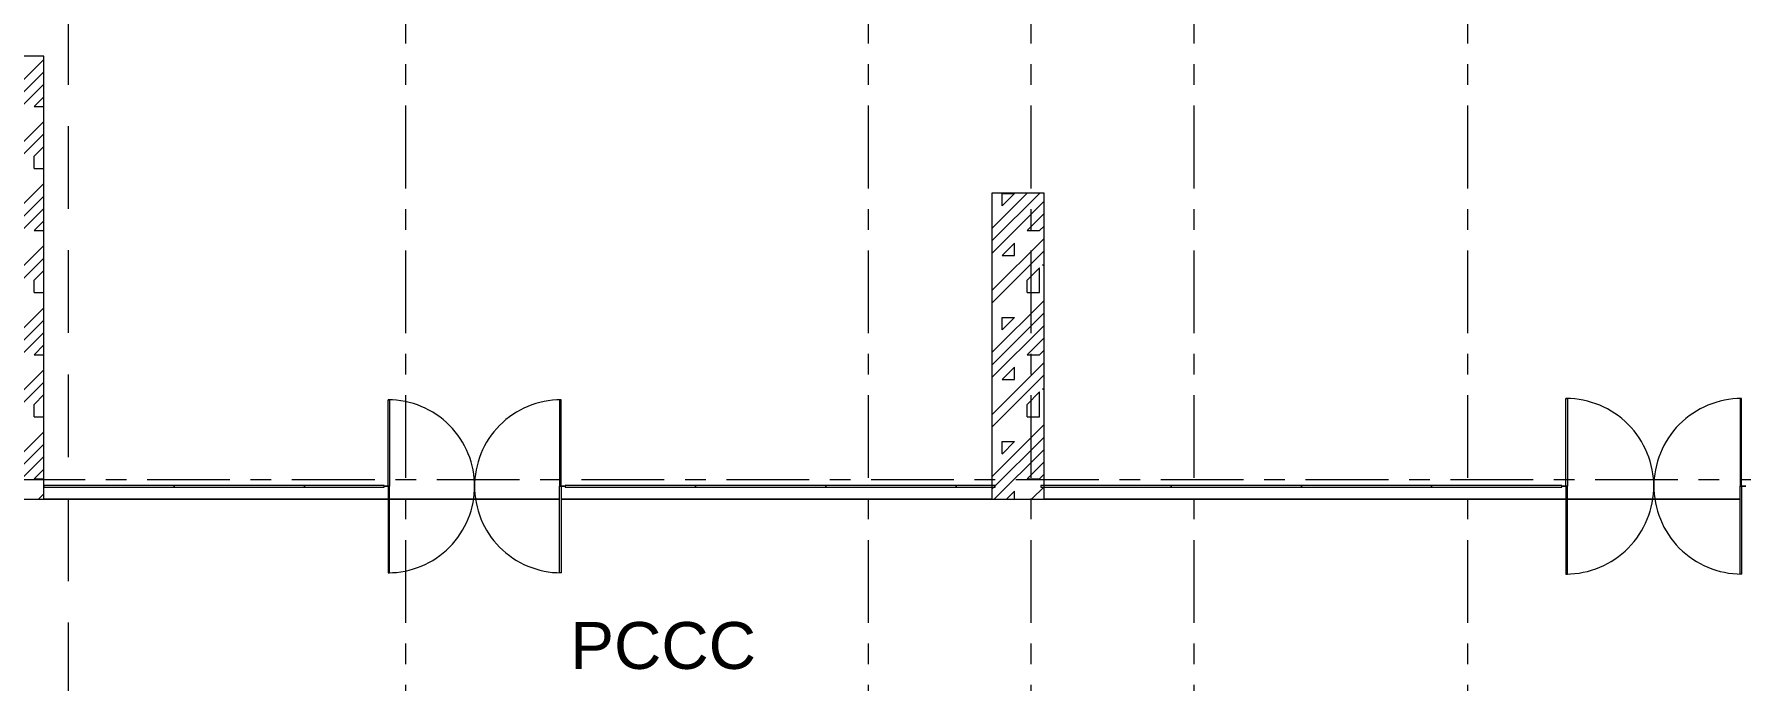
# Model space of a CAD drawing. Header units: millimetres. Extents: x -20144 to 104140, y -11426 to 48263.
# Drawn here: x 17051 to 30148, y 31406 to 36370 of the extents above; entities that cross this region are included whole.
import ezdxf

# ---------------------------------------------------------------- set-up
doc = ezdxf.new("R2010")
doc.units = ezdxf.units.MM
doc.linetypes.add('Grid Line', pattern=[22.225, 12.7, -3.175, 3.175, -3.175])
doc.linetypes.add('HIDDEN2', pattern=[4.7625, 3.175, -1.5875])
for name, color, linetype, lineweight in [('CHU', 181, 'Continuous', 5), ('CUA', 31, 'Continuous', 9), ('KI-HIEU-1', 151, 'Continuous', 9), ('KINH', 152, 'Continuous', 5), ('NET CAT', 3, 'Continuous', 5), ('NET-THAY', 2, 'Continuous', 15), ('TRUC', 225, 'Continuous', 5)]:
    doc.layers.add(name, color=color, linetype=linetype, lineweight=lineweight)
doc.styles.add('Arial_2', font='arial_1.ttf', dxfattribs={"height": 360})
pattern_1 = [(45, (95.25, 0), (-476.246, 476.246), []), (45, (190.5, 0), (-476.246, 476.246), []), (45, (0, 0), (-476.246, 476.246), []), (45, (476.25, 0), (-476.246, 476.246), []), (45, (571.5, 0), (-476.246, 476.246), []), (0, (381, 95.25), (0, 952.5), [95.25, -857.25]), (0, (476.25, 190.5), (0, 952.5), [95.25, -857.25]), (45, (381, 95.25), (0, 952.491), [134.683, -1212.342]), (45, (476.25, 95.25), (0, 952.491), [134.683, -1212.342]), (0, (381, 95.25), (0, 952.5), [95.25, -857.25]), (90, (-95.25, 95.25), (-952.5, 6e-14), [95.25, -857.25]), (90, (0, 95.25), (-952.5, 6e-14), [190.5, -762]), (45, (-95.25, 190.5), (0, 952.491), [134.683, -1212.342]), (90, (762, 381), (-952.5, 6e-14), [95.25, -857.25]), (0, (666.75, 381), (0, 952.5), [95.25, -857.25]), (45, (666.75, 381), (0, 952.491), [134.683, -1212.342]), (0, (857.25, 95.25), (0, 952.5), [95.25, -857.25]), (0, (857.25, 571.5), (0, 952.5), [95.25, -857.25]), (90, (1047.75, 666.75), (-952.5, 6e-14), [95.25, -857.25]), (45, (857.25, 571.5), (0, 952.491), [269.367, -1077.658]), (45, (952.5, 571.5), (0, 952.491), [134.683, -1212.342]), (45, (1143, 762), (0, 952.491), [134.683, -1212.342]), (0, (1143, 857.25), (0, 952.5), [95.25, -857.25]), (90, (1143, 762), (-952.5, 6e-14), [95.25, -857.25]), (0, (476.25, 762), (0, 952.5), [95.25, -857.25]), (0, (666.75, 857.25), (0, 952.5), [95.25, -857.25]), (90, (571.5, 762), (-952.5, 6e-14), [95.25, -857.25]), (90, (666.75, 762), (-952.5, 6e-14), [95.25, -857.25]), (45, (476.25, 762), (0, 952.491), [134.683, -1212.342]), (45, (666.75, 762), (0, 952.491), [134.683, -1212.342]), (135, (119, 214.8), (-952.491, 6e-14), [134.683, -1212.342]), (135, (238.1, 333.4), (-952.491, 6e-14), [134.683, -1212.342]), (135, (309.56, 404.8), (-952.491, 6e-14), [134.683, -1212.342]), (135, (333.4, 428.6), (-952.491, 6e-14), [134.683, -1212.342]), (135, (381, 476.25), (-952.491, 6e-14), [134.683, -1212.342]), (135, (404.8, 500.06), (-952.491, 6e-14), [134.683, -1212.342]), (135, (476.25, 571.5), (-952.491, 6e-14), [134.683, -1212.342]), (135, (523.9, 619.1), (-952.491, 6e-14), [134.683, -1212.342]), (45, (119, 214.8), (0, 952.491), [95.25, -1251.775]), (45, (238.1, 333.4), (0, 952.491), [67.36, -1279.665]), (45, (404.8, 500.06), (0, 952.491), [67.36, -1279.665]), (45, (309.56, 595.3), (0, 952.491), [67.36, -1279.665]), (45, (476.25, 571.5), (0, 952.491), [67.36, -1279.665]), (45, (381, 666.75), (0, 952.491), [67.36, -1279.665]), (0, (24.2, 309.5), (0, 952.5), [190.043, -762.457]), (0, (238.1, 523.9), (0, 952.5), [95.25, -857.25])]

# ---------------------------------------------------------------- blocks, each defined once
blk = doc.blocks.new('System Panel - Glazed-816258-MẶT BẰNG TẦNG 4')
at = {"layer": 'KINH', "lineweight": 9}
for p, q in [((500, 6), (-500, 6)), ((-500, 6), (-500, -6)), ((500, -6), (500, 6)), ((-500, -6), (500, -6))]:
    blk.add_line(p, q, dxfattribs=at)
blk = doc.blocks.new('System Panel - Glazed-869755-MẶT BẰNG TẦNG 4')
at = {"layer": 'KINH', "lineweight": 9}
for p, q in [((305, 6), (-305, 6)), ((-305, 6), (-305, -6)), ((305, -6), (305, 6)), ((-305, -6), (305, -6))]:
    blk.add_line(p, q, dxfattribs=at)
blk = doc.blocks.new('CUA KINH BAN LE SAN MO 2 HUONG - Type 1-869756-MẶT BẰNG TẦNG 4')
at = {"layer": 'CUA'}
for p, q in [((-664, 664), (-652, 664)), ((-664, 0), (-664, 664)), ((-652, 664), (-652, 0)), ((652, 664), (652, 0)), ((664, 664), (652, 664)), ((664, 0), (664, 664)), ((-652, 0), (-664, 0)), ((-664, 0), (-664, -664)), ((-652, 0), (-664, 0)), ((-652, -664), (-652, 0)), ((652, 0), (664, 0)), ((652, -664), (652, 0)), ((652, 0), (664, 0)), ((664, 0), (664, -664)), ((-664, -664), (-652, -664)), ((664, -664), (652, -664))]:
    blk.add_line(p, q, dxfattribs=at)
at = {"layer": 'CUA', "lineweight": 5}
for p, q in [((-665, 0), (-695, 0)), ((-695, 0), (-695, 0)), ((-665, 0), (-665, 0)), ((695, 0), (665, 0)), ((665, 0), (665, 0)), ((695, 0), (695, 0)), ((-695, 0), (-665, 0)), ((665, 0), (695, 0))]:
    blk.add_line(p, q, dxfattribs=at)
for centre, start, end in [((-664, 0), 359.5, 90), ((664, 0), 90, 180.5), ((-664, 0), 270, 0.5), ((664, 0), 179.5, 270)]:
    blk.add_arc(centre, 664, start, end, dxfattribs=at)
blk = doc.blocks.new('System Panel - Glazed-869777-MẶT BẰNG TẦNG 4')
at = {"layer": 'KINH', "lineweight": 9}
for p, q in [((150, 6), (-150, 6)), ((-150, 6), (-150, -6)), ((150, -6), (150, 6)), ((-150, -6), (150, -6))]:
    blk.add_line(p, q, dxfattribs=at)
blk = doc.blocks.new('CUA KINH BAN LE SAN MO 2 HUONG - Type 1-869732-MẶT BẰNG TẦNG 4')
at = {"layer": 'CUA'}
for p, q in [((-674, 673.5), (-662, 673.5)), ((-674, 0), (-674, 673.5)), ((-662, 673.5), (-662, 0)), ((662, 673.5), (662, 0)), ((674, 673.5), (662, 673.5)), ((674, 0), (674, 673.5)), ((-662, 0), (-674, 0)), ((-674, 0), (-674, -673.5)), ((-662, 0), (-674, 0)), ((-662, -673.5), (-662, 0)), ((662, 0), (674, 0)), ((662, -673.5), (662, 0)), ((662, 0), (674, 0)), ((674, 0), (674, -673.5)), ((-674, -673.5), (-662, -673.5)), ((674, -673.5), (662, -673.5))]:
    blk.add_line(p, q, dxfattribs=at)
at = {"layer": 'CUA', "lineweight": 5}
for p, q in [((-675, 0.5), (-705, 0.5)), ((-705, 0.5), (-705, -0.5)), ((-675, -0.5), (-675, 0.5)), ((705, 0.5), (675, 0.5)), ((675, 0.5), (675, -0.5)), ((705, -0.5), (705, 0.5)), ((-705, -0.5), (-675, -0.5)), ((675, -0.5), (705, -0.5))]:
    blk.add_line(p, q, dxfattribs=at)
for centre, start, end in [((-674, 0), 359.5, 90), ((674, 0), 90, 180.5), ((-674, 0), 270, 0.5), ((674, 0), 179.5, 270)]:
    blk.add_arc(centre, 673.5, start, end, dxfattribs=at)

msp = doc.modelspace()

# ---------------------------------------------------------------- hatches: boundary and pattern name
at = {"layer": 'NET CAT'}
h = msp.add_hatch(dxfattribs=at)
h.set_pattern_fill('FP_1', color=256, style=0, pattern_type=2)
h.set_pattern_definition(pattern_1)
h.paths.add_polyline_path([(16675.5, 32799.9), (17125.5, 32799.9), (17125.5, 36199.9), (16675.5, 36199.9), (16675.5, 32994.5)], flags=0)
h = msp.add_hatch(dxfattribs=at)
h.set_pattern_fill('FP_1', color=256, style=0, pattern_type=2)
h.set_pattern_definition(pattern_1)
h.paths.add_polyline_path([(24800.5, 32799.9), (24800.5, 35149.9), (24400.5, 35149.9), (24400.5, 32799.9)], flags=0)

# ---------------------------------------------------------------- linework, layer by layer
at = {"layer": 'KI-HIEU-1', "linetype": 'HIDDEN2', "ltscale": 200}
msp.add_line((17315.5, -7833.5), (17315.5, 45196.8), dxfattribs=at)
at = {"layer": 'NET CAT', "lineweight": 13}
for p, q in [((17125.5, 36199.9), (16675.5, 36199.9)), ((17125.5, 32799.9), (17125.5, 36199.9)), ((24800.5, 35149.9), (24400.5, 35149.9)), ((24400.5, 35149.9), (24400.5, 32799.9)), ((24800.5, 32799.9), (24800.5, 35149.9)), ((16675.5, 32799.9), (17125.5, 32799.9)), ((24400.5, 32799.9), (24800.5, 32799.9))]:
    msp.add_line(p, q, dxfattribs=at)
at = {"layer": 'NET-THAY', "lineweight": 9}
for p, q in [((19766.4, 32799.9), (17125.5, 32799.9)), ((17125.5, 32799.9), (19766.4, 32799.9)), ((21082.5, 32799.9), (19778.4, 32799.9)), ((19778.4, 32799.9), (21082.5, 32799.9)), ((24400.5, 32799.9), (21094.5, 32799.9)), ((21094.5, 32799.9), (24400.5, 32799.9)), ((28806.4, 32799.9), (24800.5, 32799.9)), ((24800.5, 32799.9), (28806.4, 32799.9)), ((30142.4, 32799.9), (28818.4, 32799.9)), ((28818.4, 32799.9), (30142.4, 32799.9))]:
    msp.add_line(p, q, dxfattribs=at)
at = {"layer": 'TRUC', "linetype": 'Grid Line', "ltscale": 50}
for p, q in [((19900.5, 43599.9), (19900.5, -4500.1)), ((23450.5, 43599.9), (23450.5, -4500.1)), ((24700.5, 43599.9), (24700.5, -7167.6)), ((25950.5, 43599.9), (25950.5, -4500.1)), ((28050.5, 43599.9), (28050.5, -7167.6)), ((43000.5, 32949.9), (-12092.4, 32949.9))]:
    msp.add_line(p, q, dxfattribs=at)

# ---------------------------------------------------------------- block references
at = {"color": 253, "lineweight": 9}
for name, p in [('CUA KINH BAN LE SAN MO 2 HUONG - Type 1-869756-MẶT BẰNG TẦNG 4', (20430.5, 32900)), ('CUA KINH BAN LE SAN MO 2 HUONG - Type 1-869732-MẶT BẰNG TẦNG 4', (29480.4, 32900)), ('System Panel - Glazed-816258-MẶT BẰNG TẦNG 4', (17625.5, 32900)), ('System Panel - Glazed-816258-MẶT BẰNG TẦNG 4', (18625.5, 32900)), ('System Panel - Glazed-869755-MẶT BẰNG TẦNG 4', (19430.5, 32900)), ('System Panel - Glazed-816258-MẶT BẰNG TẦNG 4', (21625.5, 32900)), ('System Panel - Glazed-816258-MẶT BẰNG TẦNG 4', (22625.5, 32900)), ('System Panel - Glazed-816258-MẶT BẰNG TẦNG 4', (23625.5, 32900)), ('System Panel - Glazed-869777-MẶT BẰNG TẦNG 4', (24275.5, 32900)), ('System Panel - Glazed-816258-MẶT BẰNG TẦNG 4', (25275.4, 32900)), ('System Panel - Glazed-816258-MẶT BẰNG TẦNG 4', (26275.4, 32900)), ('System Panel - Glazed-816258-MẶT BẰNG TẦNG 4', (27275.4, 32900)), ('System Panel - Glazed-816258-MẶT BẰNG TẦNG 4', (28275.4, 32900))]:
    msp.add_blockref(name, p, dxfattribs=at)

# ---------------------------------------------------------------- texts
at = {"layer": 'CHU', "color": 253, "insert": (21165.4, 31858), "char_height": 360, "width": 1430.16, "attachment_point": 1, "line_spacing_factor": 0.936439, "style": 'Arial_2'}
msp.add_mtext('\\pt2540.0016,5079.9996,7620.0012,10159.9992,12700.0008,15239.9988,17780.0004,20319.9984,22860,25400.0016,27939.9996,30480.0012,33019.9992,35560.0008,38099.9988,40640.0004,43179.9984,45720,48260.0016,50799.9996,53340.0012,55879.9992,58420.0008,60959.9988,63500.0004,66039.9984,68580,71120.0016,73659.9996,76200.0012,78739.9992,81280.0008;PCCC', dxfattribs=at)

doc.saveas('drawing.dxf')
